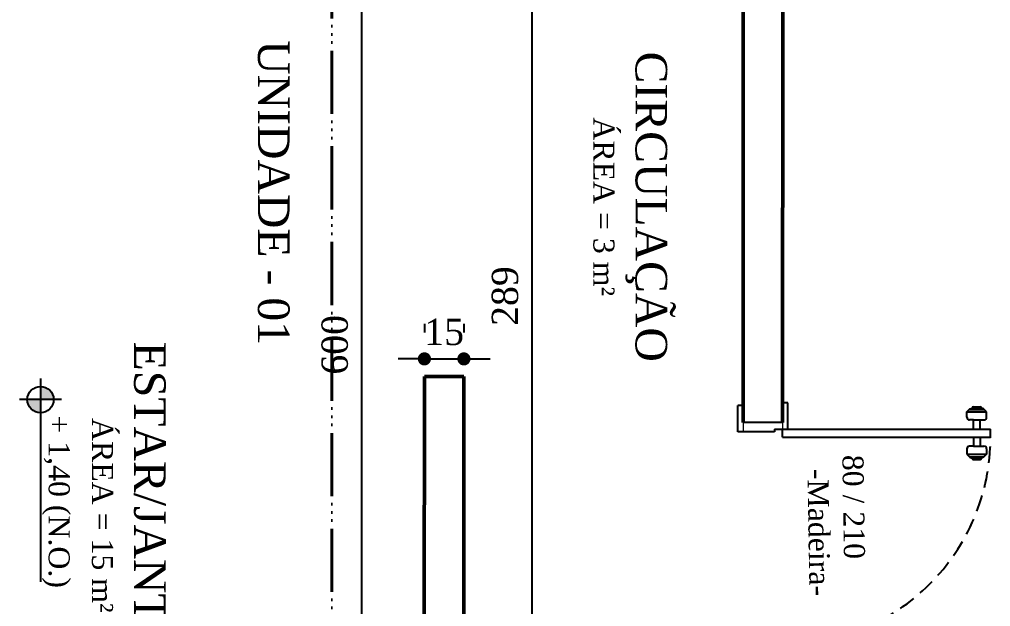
# Model space of a CAD drawing. Header units: centimetres. Extents: x -48696 to 156237, y -5617 to 29024.
# Drawn here: x -20278.2 to -19909.4, y 19974.5 to 20197.5 of the extents above; entities that cross this region are included whole.
import ezdxf

# ---------------------------------------------------------------- set-up
doc = ezdxf.new("R2010")
doc.units = ezdxf.units.CM
doc.linetypes.add('ACAD_ISO06W100', pattern=[36, 24, -3, 0, -3, 0, -3, 0, -3])
doc.linetypes.add('HIDDEN', pattern=[9.525, 6.35, -3.175])
doc.layers.add('A0 BV', color=7, linetype='Continuous', plot=False)
for name, color, linetype, lineweight in [('Corte Planta', 4, 'ACAD_ISO06W100', 40), ('Parede Baixa', 5, 'Continuous', 50), ('Portas - Janelas', 2, 'Continuous', 20)]:
    doc.layers.add(name, color=color, linetype=linetype, lineweight=lineweight)
for name, color, linetype in [('Hachuria - Moveis', 1, 'Continuous'), ('PN010', 1, 'Continuous'), ('PORTAS', 3, 'Continuous'), ('Portas-Cotas', 2, 'Continuous'), ('Portas-Projeção', 55, 'HIDDEN'), ('Texto', 2, 'Continuous')]:
    doc.layers.add(name, color=color, linetype=linetype)
doc.styles.add('Valéria', font='romantic.ttf', dxfattribs={"height": 10})
doc.dimstyles.new('Cota - 50', dxfattribs={"dimtxt": 10, "dimasz": 5, "dimexe": 10, "dimexo": 20, "dimgap": 5, "dimtad": 1, "dimtxsty": 'Valéria', "dimblk": 'DOT', "dimcen": 0, "dimclrd": 12, "dimclre": 12, "dimclrt": 2, "dimazin": 2, "dimtfac": 1, "dimtix": 1, "dimtmove": 0, "dimatfit": 3, "dimldrblk": 'DOT', "dimfxl": 1, "dimarcsym": 0})

# ---------------------------------------------------------------- blocks, each defined once
blk = doc.blocks.new('_Dot')
at = {"color": 0, "linetype": 'ByBlock', "lineweight": -2}
blk.add_line((-0.5, 0), (-1, 0), dxfattribs=at)
at = {"color": 0, "linetype": 'ByBlock', "const_width": 0.5}
blk.add_lwpolyline([(-0.25, 0, 1), (0.25, 0, 1)], format="xyb", close=True, dxfattribs=at)
blk = doc.blocks.new('*D977')
at = {"color": 12, "lineweight": -2, "transparency": 16777216}
for p, q in [((-20138.57, 20373.96), (-20158.23, 20373.96)), ((-20148.23, 20368.96), (-20148.23, 19778.96)), ((-20139.19, 19773.96), (-20158.23, 19773.96))]:
    blk.add_line(p, q, dxfattribs=at)
at = {"layer": 'Defpoints', "color": 0, "transparency": 16777216}
for p in [(-20118.57, 20373.96), (-20148.23, 19773.96), (-20119.19, 19773.96)]:
    blk.add_point(p, dxfattribs=at)
at = {"color": 12, "lineweight": -2, "transparency": 16777216, "xscale": 5, "yscale": 5, "zscale": 5}
for p, rotation in [((-20148.23, 20373.96), 90), ((-20148.23, 19773.96), 270)]:
    blk.add_blockref('_Dot', p, dxfattribs=dict(at, rotation=rotation))
at = {"color": 2, "transparency": 16777216, "insert": (-20158.38, 20073.96), "char_height": 10, "attachment_point": 5, "rotation": 90, "style": 'Valéria'}
blk.add_mtext('600', dxfattribs=at)
blk = doc.blocks.new('*D1000')
at = {"color": 12, "lineweight": -2, "transparency": 16777216}
for p, q in [((-20124.37, 20081.95), (-20124.37, 20078.61)), ((-20109.37, 20081.94), (-20109.37, 20078.61)), ((-20129.37, 20068.61), (-20134.37, 20068.61)), ((-20124.37, 20068.61), (-20109.37, 20068.61)), ((-20104.37, 20068.61), (-20099.37, 20068.61))]:
    blk.add_line(p, q, dxfattribs=at)
at = {"layer": 'Defpoints', "color": 0, "transparency": 16777216}
for p in [(-20109.37, 20068.61), (-20124.37, 20061.95), (-20109.37, 20061.94)]:
    blk.add_point(p, dxfattribs=at)
at = {"color": 12, "lineweight": -2, "transparency": 16777216, "xscale": 5, "yscale": 5, "zscale": 5}
blk.add_blockref('_Dot', (-20124.37, 20068.61), dxfattribs=at)
at = {"color": 12, "lineweight": -2, "transparency": 16777216, "xscale": 5, "yscale": 5, "zscale": 5, "rotation": 180}
blk.add_blockref('_Dot', (-20109.37, 20068.61), dxfattribs=at)
at = {"color": 2, "transparency": 16777216, "insert": (-20116.87, 20078.8), "char_height": 10, "attachment_point": 5, "style": 'Valéria'}
blk.add_mtext('15', dxfattribs=at)
blk = doc.blocks.new('*D1182')
at = {"layer": 'A0 BV', "color": 12, "lineweight": -2, "transparency": 16777216}
for p, q in [((-20103.56, 20236.96), (-20093.56, 20236.96)), ((-20083.56, 20231.96), (-20083.56, 19952.96)), ((-20089.44, 19947.96), (-20073.56, 19947.96))]:
    blk.add_line(p, q, dxfattribs=at)
at = {"layer": 'Defpoints', "color": 0, "transparency": 16777216}
for p in [(-20083.56, 20236.96), (-20109.44, 19947.96), (-20083.56, 19947.96)]:
    blk.add_point(p, dxfattribs=at)
at = {"layer": 'A0 BV', "color": 12, "lineweight": -2, "transparency": 16777216, "xscale": 5, "yscale": 5, "zscale": 5}
for p, rotation in [((-20083.56, 20236.96), 90), ((-20083.56, 19947.96), 270)]:
    blk.add_blockref('_Dot', p, dxfattribs=dict(at, rotation=rotation))
at = {"layer": 'A0 BV', "color": 2, "transparency": 16777216, "insert": (-20093.73, 20092.46), "char_height": 10, "attachment_point": 5, "rotation": 90, "style": 'Valéria'}
blk.add_mtext('289', dxfattribs=at)

msp = doc.modelspace()

# ---------------------------------------------------------------- hatches: boundary and pattern name
at = {"layer": 'Portas - Janelas'}
h = msp.add_hatch(color=256, dxfattribs=at)
edge = h.paths.add_edge_path()
edge.add_arc((-20270.15494, 20053.1354), 5, 0, 90)
edge.add_line((-20270.15494, 20058.1354), (-20270.15494, 20053.1354))
edge.add_line((-20270.15494, 20053.1354), (-20265.15494, 20053.1354))
edge = h.paths.add_edge_path()
edge.add_arc((-20270.15494, 20053.1354), 5, 180, 270)
edge.add_line((-20270.15494, 20048.1354), (-20270.15494, 20053.1354))
edge.add_line((-20270.15494, 20053.1354), (-20275.15494, 20053.1354))

# ---------------------------------------------------------------- linework, layer by layer
at = {"color": 5}
msp.add_line((-19988.37432, 20044.43661), (-20003.37432, 20044.44536), dxfattribs=at)
at = {"layer": 'Corte Planta'}
msp.add_line((-20159.51055, 20693.83568), (-20159.51055, 18678.78544), dxfattribs=at)
at = {"layer": 'Hachuria - Moveis'}
msp.add_circle((-20270.15494, 20053.1354), 5, dxfattribs=at)
at = {"layer": 'Parede Baixa'}
for p, q in [((-20003.26207, 20236.89908), (-20003.37432, 20044.44536)), ((-19988.26207, 20236.89209), (-19988.37432, 20044.43661)), ((-20124.37183, 20061.96179), (-20124.54009, 19773.47579)), ((-20109.37184, 20061.95304), (-20124.37184, 20061.95304)), ((-20109.37184, 20061.95304), (-20109.438, 19948.50721))]:
    msp.add_line(p, q, dxfattribs=at)
at = {"layer": 'PN010'}
for p, q in [((-20270.15494, 20061.1354), (-20270.15494, 19983.90565)), ((-20262.15494, 20053.1354), (-20278.15494, 20053.1354))]:
    msp.add_line(p, q, dxfattribs=at)
at = {"layer": 'PORTAS', "color": 2, "linetype": 'Continuous'}
for p, q in [((-20003.37432, 20050.94239), (-20005.37432, 20050.94239)), ((-20005.37432, 20040.94244), (-20005.37432, 20050.94239)), ((-19986.37432, 20051.94244), (-19988.37432, 20051.94244)), ((-19986.37432, 20041.94244), (-19986.37432, 20051.94244)), ((-19918.37432, 20048.44244), (-19917.22787, 20049.58889)), ((-19918.37432, 20048.44244), (-19910.87432, 20048.44244)), ((-19918.37432, 20046.44244), (-19918.37432, 20048.44244)), ((-19918.30643, 20048.51033), (-19918.23854, 20048.44244)), ((-19917.37432, 20049.44244), (-19911.87432, 20049.44244)), ((-19917.22787, 20049.58889), (-19916.37432, 20049.94244)), ((-19916.37432, 20049.94244), (-19912.87432, 20049.94244)), ((-19915.87432, 20050.44244), (-19913.37432, 20050.44244)), ((-19912.02077, 20049.58889), (-19912.87432, 20049.94244)), ((-19910.87432, 20048.44244), (-19912.02077, 20049.58889)), ((-19910.87432, 20046.44244), (-19910.87432, 20048.44244)), ((-19915.87432, 20045.44244), (-19917.37432, 20045.44244)), ((-19915.87432, 20041.94244), (-19915.87432, 20045.44244)), ((-19915.87432, 20045.44244), (-19913.37432, 20045.44244)), ((-19913.37432, 20041.94244), (-19913.37432, 20045.44244)), ((-19913.37432, 20045.44244), (-19911.87432, 20045.44244)), ((-19991.37432, 20040.94244), (-20005.37432, 20040.94244)), ((-19991.37432, 20041.94244), (-19988.37432, 20041.94244)), ((-19991.37432, 20041.94244), (-19991.37432, 20040.94244)), ((-19988.37432, 20041.94244), (-19909.37432, 20041.94244)), ((-19988.37432, 20038.94244), (-19988.37432, 20041.94244)), ((-19909.37432, 20038.94244), (-19909.37432, 20041.94244)), ((-19988.37432, 20038.94244), (-19909.37432, 20038.94244)), ((-19915.87432, 20038.94244), (-19915.87432, 20035.44244)), ((-19913.37432, 20038.94244), (-19913.37432, 20035.44244)), ((-19918.37432, 20034.44244), (-19918.37432, 20032.44244)), ((-19918.37432, 20032.44244), (-19910.87432, 20032.44244)), ((-19918.37432, 20032.44244), (-19917.22787, 20031.296)), ((-19918.30643, 20032.37456), (-19918.23854, 20032.44244)), ((-19915.87432, 20035.44244), (-19917.37432, 20035.44244)), ((-19915.87432, 20035.44244), (-19913.37432, 20035.44244)), ((-19913.37432, 20035.44244), (-19911.87432, 20035.44244)), ((-19910.87432, 20032.44244), (-19912.02077, 20031.296)), ((-19910.87432, 20034.44244), (-19910.87432, 20032.44244)), ((-19917.37432, 20031.44244), (-19911.87432, 20031.44244)), ((-19917.22787, 20031.296), (-19916.37432, 20030.94244)), ((-19916.37432, 20030.94244), (-19912.87432, 20030.94244)), ((-19915.87432, 20030.44244), (-19913.37432, 20030.44244)), ((-19912.02077, 20031.296), (-19912.87432, 20030.94244))]:
    msp.add_line(p, q, dxfattribs=at)
for centre, radius, start, end in [((-19915.87432, 20049.94244), 0.5, 90, 180), ((-19913.37432, 20049.94244), 0.5, 0, 90), ((-19917.37432, 20046.44244), 1, 180, 270), ((-19911.87432, 20046.44244), 1, 270, 0), ((-19917.37432, 20034.44244), 1, 90, 180), ((-19911.87432, 20034.44244), 1, 0, 90), ((-19915.87432, 20030.94244), 0.5, 180, 270), ((-19913.37432, 20030.94244), 0.5, 270, 0)]:
    msp.add_arc(centre, radius, start, end, dxfattribs=at)
at = {"layer": 'Portas - Janelas'}
for p, q in [((-20003.37432, 20044.44239), (-20003.37432, 20040.94239)), ((-19988.37432, 20044.44244), (-19988.37432, 20041.94244))]:
    msp.add_line(p, q, dxfattribs=at)
at = {"layer": 'Portas-Projeção'}
msp.add_arc((-19988.37432, 20038.94244), 79, 270, 0, dxfattribs=at)

# ---------------------------------------------------------------- texts
at = {"layer": 'Portas-Cotas', "style": 'Valéria'}
for s, insert, char_height, attachment_point, rotation in [('{\\C12;UNIDADE - 01}', (-20175.57234, 20131.74633), 12, 2, 270), ('CIRCULAÇÃO\\P{\\H0.6667x;ÁREA = 3 m²}', (-20032.18732, 20126.3944), 12, 2, 270), ('\\pxi-2.3669;80 / 210\\P\\pi0;-Madeira-', (-19967.92502, 20002.82497), 8, 5, 270.9062023)]:
    msp.add_mtext(s, dxfattribs=dict(at, insert=insert, char_height=char_height, attachment_point=attachment_point, rotation=rotation))
at = {"layer": 'Portas-Cotas', "insert": (-20222.59099, 20009.20076), "char_height": 12, "width": 112.4201183, "attachment_point": 2, "rotation": 270, "style": 'Valéria'}
msp.add_mtext('ESTAR/JANTAR\\P{\\H0.6667x;ÁREA = 15 m²}', dxfattribs=at)
at = {"layer": 'Texto', "insert": (-20259.04843, 20047.17192), "char_height": 8, "attachment_point": 1, "rotation": 270, "style": 'Valéria'}
msp.add_mtext('+ 1,40 (N.O.)', dxfattribs=at)

# ---------------------------------------------------------------- dimensions: what is measured, and where the dimension line sits
dim = msp.add_linear_dim(base=(-20148.23292, 19773.95888), p1=(-20118.56813, 20373.95613), p2=(-20119.18986, 19773.95888), angle=270, dimstyle='Cota - 50')
dim.commit()
dim.dimension.update_dxf_attribs({"geometry": '*D977', "text_midpoint": (-20158.38085, 20073.9575)})
dim = msp.add_linear_dim(base=(-20109.37184, 20068.60827), p1=(-20124.37184, 20061.95304), p2=(-20109.37184, 20061.94429), dimstyle='Cota - 50')
dim.commit()
dim.dimension.update_dxf_attribs({"geometry": '*D1000', "text_midpoint": (-20116.87184, 20078.80058)})
at = {"layer": 'A0 BV'}
dim = msp.add_linear_dim(base=(-20083.56229, 19947.96096), p1=(-20083.56229, 20236.95624), p2=(-20109.43832, 19947.96096), angle=270, dimstyle='Cota - 50', dxfattribs=at)
dim.commit()
dim.dimension.update_dxf_attribs({"geometry": '*D1182', "text_midpoint": (-20093.72501, 20092.4586)})

doc.saveas('drawing.dxf')
